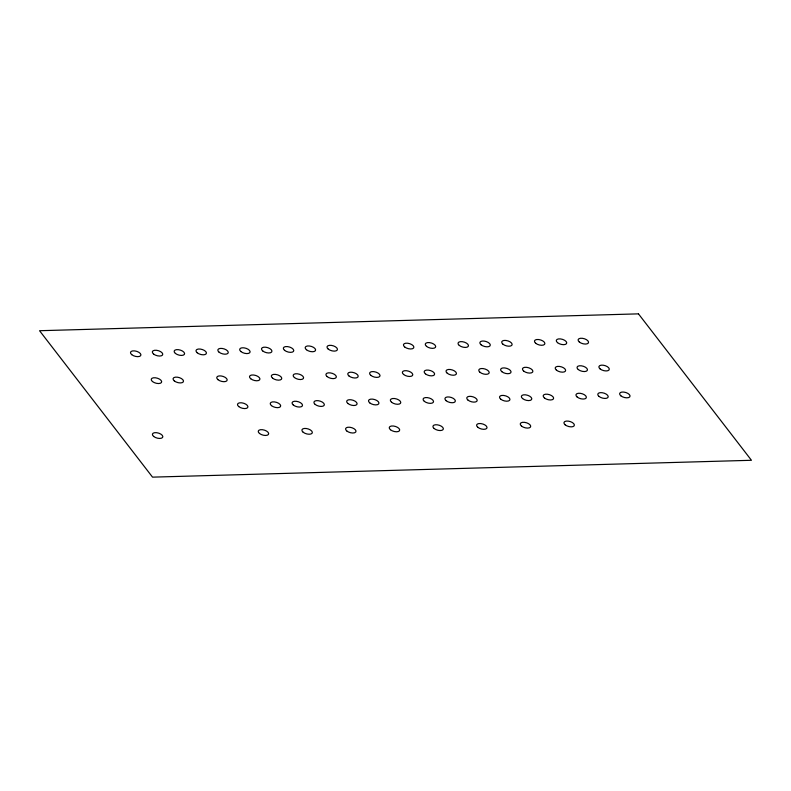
<?xml version="1.0" encoding="UTF-8"?>
<svg xmlns="http://www.w3.org/2000/svg" width="791" height="791" viewBox="0 0 791 791"><rect width="100%" height="100%" fill="white"/><g stroke="black" fill="none" stroke-linecap="round" stroke-linejoin="round"><path stroke-width="1.19" d="M638.466 313.859L39.55 330.717L152.534 477.141L751.45 460.283L638.466 313.859M153.632 436.424A5.399 2.61 16 0 0 162.55 437.502A5.399 2.61 16 0 0 156.677 432.697A5.399 2.61 16 0 0 153.632 436.424M131.711 354.635A5.399 2.61 16 0 0 140.63 355.713A5.399 2.61 16 0 0 134.757 350.907A5.399 2.61 16 0 0 131.711 354.635M153.553 354.022A5.399 2.61 16 0 0 162.471 355.1A5.399 2.61 16 0 0 156.588 350.294A5.399 2.61 16 0 0 153.553 354.022M175.384 353.409A5.399 2.61 16 0 0 184.303 354.487A5.399 2.61 16 0 0 178.43 349.681A5.399 2.61 16 0 0 175.384 353.409M197.226 352.786A5.399 2.61 16 0 0 206.144 353.874A5.399 2.61 16 0 0 200.261 349.058A5.399 2.61 16 0 0 197.226 352.786M219.058 352.173A5.399 2.61 16 0 0 227.976 353.261A5.399 2.61 16 0 0 222.103 348.445A5.399 2.61 16 0 0 219.058 352.173M240.899 351.56A5.399 2.61 16 0 0 249.818 352.648A5.399 2.61 16 0 0 243.935 347.832A5.399 2.61 16 0 0 240.899 351.56M262.731 350.947A5.399 2.61 16 0 0 271.649 352.025A5.399 2.61 16 0 0 265.776 347.219A5.399 2.61 16 0 0 262.731 350.947M284.562 350.334A5.399 2.61 16 0 0 293.481 351.412A5.399 2.61 16 0 0 287.608 346.606A5.399 2.61 16 0 0 284.562 350.334M306.404 349.721A5.399 2.61 16 0 0 315.322 350.799A5.399 2.61 16 0 0 309.439 345.993A5.399 2.61 16 0 0 306.404 349.721M328.235 349.098A5.399 2.61 16 0 0 337.154 350.186A5.399 2.61 16 0 0 331.281 345.37A5.399 2.61 16 0 0 328.235 349.098M404.666 346.952A5.399 2.61 16 0 0 413.584 348.03A5.399 2.61 16 0 0 407.701 343.225A5.399 2.61 16 0 0 404.666 346.952M426.497 346.339A5.399 2.61 16 0 0 435.416 347.417A5.399 2.61 16 0 0 429.543 342.612A5.399 2.61 16 0 0 426.497 346.339M459.255 345.41A5.399 2.61 16 0 0 468.173 346.498A5.399 2.61 16 0 0 462.29 341.682A5.399 2.61 16 0 0 459.255 345.41M481.086 344.797A5.399 2.61 16 0 0 490.005 345.885A5.399 2.61 16 0 0 484.132 341.069A5.399 2.61 16 0 0 481.086 344.797M502.928 344.184A5.399 2.61 16 0 0 511.846 345.272A5.399 2.61 16 0 0 505.963 340.456A5.399 2.61 16 0 0 502.928 344.184M535.675 343.264A5.399 2.61 16 0 0 544.594 344.342A5.399 2.61 16 0 0 538.72 339.537A5.399 2.61 16 0 0 535.675 343.264M557.517 342.651A5.399 2.61 16 0 0 566.435 343.729A5.399 2.61 16 0 0 560.552 338.924A5.399 2.61 16 0 0 557.517 342.651M579.348 342.038A5.399 2.61 16 0 0 588.267 343.116A5.399 2.61 16 0 0 582.394 338.301A5.399 2.61 16 0 0 579.348 342.038M600.102 368.922A5.399 2.61 16 0 0 609.011 370A5.399 2.61 16 0 0 603.138 365.195A5.399 2.61 16 0 0 600.102 368.922M578.261 369.535A5.399 2.61 16 0 0 587.179 370.613A5.399 2.61 16 0 0 581.306 365.808A5.399 2.61 16 0 0 578.261 369.535M556.429 370.148A5.399 2.61 16 0 0 565.347 371.226A5.399 2.61 16 0 0 559.464 366.421A5.399 2.61 16 0 0 556.429 370.148M523.672 371.068A5.399 2.61 16 0 0 532.59 372.156A5.399 2.61 16 0 0 526.717 367.34A5.399 2.61 16 0 0 523.672 371.068M501.84 371.681A5.399 2.61 16 0 0 510.759 372.769A5.399 2.61 16 0 0 504.876 367.953A5.399 2.61 16 0 0 501.84 371.681M479.999 372.294A5.399 2.61 16 0 0 488.917 373.382A5.399 2.61 16 0 0 483.044 368.566A5.399 2.61 16 0 0 479.999 372.294M447.251 373.223A5.399 2.61 16 0 0 456.16 374.301A5.399 2.61 16 0 0 450.287 369.496A5.399 2.61 16 0 0 447.251 373.223M425.41 373.836A5.399 2.61 16 0 0 434.328 374.914A5.399 2.61 16 0 0 428.455 370.109A5.399 2.61 16 0 0 425.41 373.836M403.578 374.45A5.399 2.61 16 0 0 412.497 375.527A5.399 2.61 16 0 0 406.614 370.722A5.399 2.61 16 0 0 403.578 374.45M424.322 401.334A5.399 2.61 16 0 0 433.241 402.421A5.399 2.61 16 0 0 427.358 397.606A5.399 2.61 16 0 0 424.322 401.334M467.995 400.108A5.399 2.61 16 0 0 476.914 401.185A5.399 2.61 16 0 0 471.031 396.38A5.399 2.61 16 0 0 467.995 400.108M522.584 398.565A5.399 2.61 16 0 0 531.503 399.653A5.399 2.61 16 0 0 525.62 394.838A5.399 2.61 16 0 0 522.584 398.565M544.416 397.952A5.399 2.61 16 0 0 553.334 399.04A5.399 2.61 16 0 0 547.461 394.225A5.399 2.61 16 0 0 544.416 397.952M577.173 397.033A5.399 2.61 16 0 0 586.091 398.11A5.399 2.61 16 0 0 580.208 393.305A5.399 2.61 16 0 0 577.173 397.033M599.005 396.42A5.399 2.61 16 0 0 607.923 397.497A5.399 2.61 16 0 0 602.05 392.692A5.399 2.61 16 0 0 599.005 396.42M620.846 395.807A5.399 2.61 16 0 0 629.765 396.884A5.399 2.61 16 0 0 623.881 392.079A5.399 2.61 16 0 0 620.846 395.807M370.821 375.369A5.399 2.61 16 0 0 379.739 376.457A5.399 2.61 16 0 0 373.856 371.641A5.399 2.61 16 0 0 370.821 375.369M391.565 402.253A5.399 2.61 16 0 0 400.483 403.341A5.399 2.61 16 0 0 394.61 398.526A5.399 2.61 16 0 0 391.565 402.253M348.989 375.982A5.399 2.61 16 0 0 357.908 377.07A5.399 2.61 16 0 0 352.025 372.254A5.399 2.61 16 0 0 348.989 375.982M369.733 402.866A5.399 2.61 16 0 0 378.652 403.954A5.399 2.61 16 0 0 372.769 399.139A5.399 2.61 16 0 0 369.733 402.866M347.892 403.489A5.399 2.61 16 0 0 356.81 404.567A5.399 2.61 16 0 0 350.937 399.762A5.399 2.61 16 0 0 347.892 403.489M327.148 376.605A5.399 2.61 16 0 0 336.066 377.683A5.399 2.61 16 0 0 330.193 372.877A5.399 2.61 16 0 0 327.148 376.605M294.4 377.525A5.399 2.61 16 0 0 303.309 378.602A5.399 2.61 16 0 0 297.436 373.797A5.399 2.61 16 0 0 294.4 377.525M315.144 404.409A5.399 2.61 16 0 0 324.063 405.486A5.399 2.61 16 0 0 318.18 400.681A5.399 2.61 16 0 0 315.144 404.409M272.559 378.138A5.399 2.61 16 0 0 281.477 379.215A5.399 2.61 16 0 0 275.604 374.41A5.399 2.61 16 0 0 272.559 378.138M293.303 405.022A5.399 2.61 16 0 0 302.221 406.109A5.399 2.61 16 0 0 296.348 401.294A5.399 2.61 16 0 0 293.303 405.022M250.727 378.751A5.399 2.61 16 0 0 259.646 379.838A5.399 2.61 16 0 0 253.763 375.023A5.399 2.61 16 0 0 250.727 378.751M271.471 405.635A5.399 2.61 16 0 0 280.39 406.722A5.399 2.61 16 0 0 274.507 401.907A5.399 2.61 16 0 0 271.471 405.635M217.97 379.67A5.399 2.61 16 0 0 226.888 380.758A5.399 2.61 16 0 0 221.005 375.943A5.399 2.61 16 0 0 217.97 379.67M174.297 380.906A5.399 2.61 16 0 0 183.215 381.984A5.399 2.61 16 0 0 177.342 377.178A5.399 2.61 16 0 0 174.297 380.906M152.465 381.519A5.399 2.61 16 0 0 161.384 382.597A5.399 2.61 16 0 0 155.501 377.791A5.399 2.61 16 0 0 152.465 381.519M259.468 433.438A5.399 2.61 16 0 0 268.376 434.526A5.399 2.61 16 0 0 262.503 429.711A5.399 2.61 16 0 0 259.468 433.438M303.131 432.212A5.399 2.61 16 0 0 312.05 433.3A5.399 2.61 16 0 0 306.176 428.485A5.399 2.61 16 0 0 303.131 432.212M346.804 430.986A5.399 2.61 16 0 0 355.723 432.064A5.399 2.61 16 0 0 349.849 427.259A5.399 2.61 16 0 0 346.804 430.986M434.15 428.524A5.399 2.61 16 0 0 443.069 429.612A5.399 2.61 16 0 0 437.186 424.797A5.399 2.61 16 0 0 434.15 428.524M477.823 427.298A5.399 2.61 16 0 0 486.742 428.376A5.399 2.61 16 0 0 480.859 423.571A5.399 2.61 16 0 0 477.823 427.298M521.496 426.072A5.399 2.61 16 0 0 530.415 427.15A5.399 2.61 16 0 0 524.532 422.335A5.399 2.61 16 0 0 521.496 426.072M565.17 424.836A5.399 2.61 16 0 0 574.078 425.924A5.399 2.61 16 0 0 568.205 421.109A5.399 2.61 16 0 0 565.17 424.836M238.714 406.554A5.399 2.61 16 0 0 247.632 407.642A5.399 2.61 16 0 0 241.759 402.827A5.399 2.61 16 0 0 238.714 406.554M446.154 400.721A5.399 2.61 16 0 0 455.072 401.798A5.399 2.61 16 0 0 449.199 396.993A5.399 2.61 16 0 0 446.154 400.721M500.743 399.178A5.399 2.61 16 0 0 509.661 400.266A5.399 2.61 16 0 0 503.788 395.451A5.399 2.61 16 0 0 500.743 399.178M390.477 429.75A5.399 2.61 16 0 0 399.396 430.838A5.399 2.61 16 0 0 393.522 426.023A5.399 2.61 16 0 0 390.477 429.75"/></g></svg>
